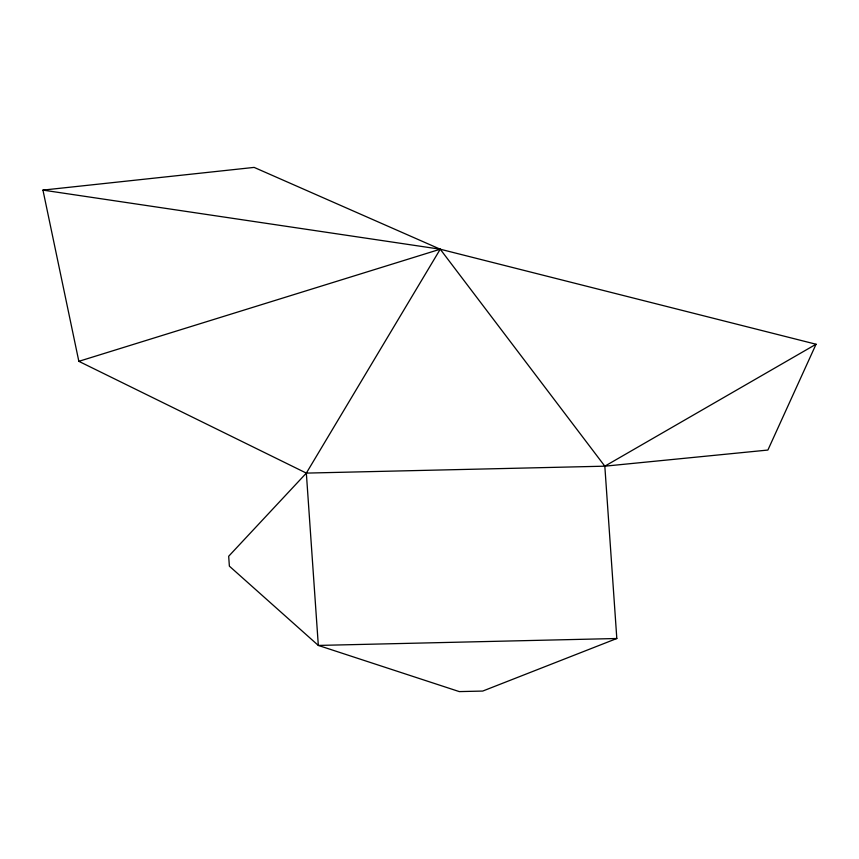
<?xml version="1.0" encoding="UTF-8"?>
<svg xmlns="http://www.w3.org/2000/svg" width="859" height="859" viewBox="0 0 859 859"><rect width="100%" height="100%" fill="white"/><g stroke="black" fill="none" stroke-linecap="round" stroke-linejoin="round"><path stroke-width="1.29" d="M816.05 344.234L767.892 450.052L604.822 466.179L306.341 473.105L78.845 361.328L42.95 190.107L254.135 167.398L440.238 249.207L816.05 344.234L604.822 466.179L616.816 638.505L482.715 691.066L459.297 691.602L318.324 645.431L229.374 566.145L228.677 556.256L306.341 473.105L440.238 249.207L604.822 466.179M78.845 361.328L440.238 249.207L42.95 190.107M616.816 638.505L318.324 645.431L306.341 473.105"/></g></svg>
